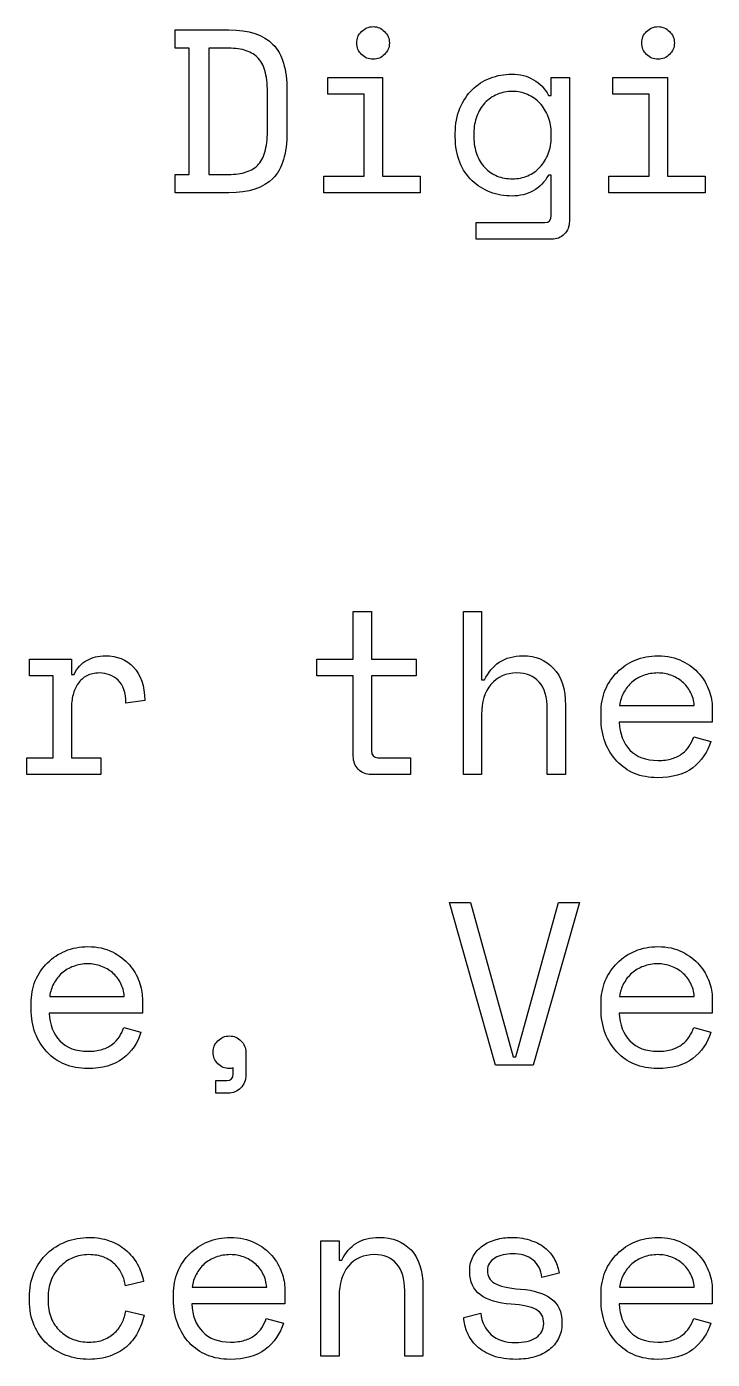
# Model space of a CAD drawing. Extents: x 0 to 841, y 0 to 662.
# Drawn here: x 115.21 to 127.67, y 609.96 to 634.2 of the extents above; entities that cross this region are included whole.
import ezdxf

# ---------------------------------------------------------------- set-up
doc = ezdxf.new("R2010")
doc.units = 0
doc.layers.get('0').update_dxf_attribs({"linetype": 'CONTINUOUS'})

msp = doc.modelspace()

# ---------------------------------------------------------------- linework, layer by layer
at = {"color": 7}
for points in [[(117.907792, 634.144311), (118.881459, 634.144311)], [(118.881459, 631.180978), (117.907792, 631.180978), (117.907792, 631.515412), (118.161792, 631.515412), (118.161792, 633.814111), (117.907792, 633.814111), (117.907792, 634.144311)], [(118.830659, 633.814111), (118.517392, 633.814111), (118.517392, 631.511178), (118.830659, 631.511178)], [(124.693819, 632.950511), (124.744619, 632.950511), (124.744619, 633.280711), (125.074819, 633.280711), (125.074819, 630.664512)], [(119.584192, 632.307045), (119.584192, 633.018245)], [(119.939792, 633.043645), (119.939792, 632.281645)], [(123.000486, 632.196978), (123.000486, 632.264711)], [(123.339152, 632.264711), (123.339152, 632.196978)], [(124.744619, 632.205445), (124.744619, 632.256245)], [(124.744619, 631.502712), (124.693819, 631.502712)], [(124.744619, 630.766112), (124.744619, 631.502712)], [(124.748852, 630.334312), (123.381486, 630.334312), (123.381486, 630.639112), (124.630319, 630.639112)], [(120.485889, 622.697381), (121.146289, 622.697381), (121.146289, 623.56098), (121.476489, 623.56098), (121.476489, 622.697381), (122.289289, 622.697381), (122.289289, 622.392581), (121.476489, 622.392581), (121.476489, 621.029448)], [(123.478852, 620.597648), (123.148652, 620.597648), (123.148652, 623.56098), (123.478852, 623.56098), (123.478852, 622.316381), (123.529652, 622.316381)], [(116.019729, 621.791448), (116.019729, 620.902448), (116.553129, 620.902448), (116.553129, 620.597648), (115.206929, 620.597648), (115.206929, 620.902448), (115.689529, 620.902448), (115.689529, 622.392581), (115.257729, 622.392581), (115.257729, 622.697381)], [(115.257729, 622.697381), (116.019729, 622.697381), (116.019729, 622.417981), (116.070529, 622.417981)], [(121.146289, 620.927848), (121.146289, 622.392581), (120.485889, 622.392581), (120.485889, 622.697381)], [(117.357462, 621.943847), (117.010329, 621.893048)], [(125.002852, 621.850714), (125.002852, 620.597648), (124.672652, 620.597648), (124.672652, 621.782981)], [(127.674085, 621.816848), (127.674085, 621.545914), (125.980752, 621.545914)], [(125.989218, 621.850714), (127.343885, 621.850714)], [(123.478852, 621.689848), (123.478852, 620.597648)], [(125.650552, 621.622114), (125.650552, 621.723714)], [(127.335418, 621.283448), (127.648685, 621.198781)], [(121.590789, 620.902448), (122.187689, 620.902448), (122.187689, 620.597648), (121.472255, 620.597648)], [(115.287362, 616.330449), (115.287362, 616.432049)], [(117.310895, 616.525182), (117.310895, 616.254249), (115.617562, 616.254249)], [(115.626029, 616.559049), (116.980695, 616.559049)], [(125.650552, 616.330449), (125.650552, 616.432049)], [(127.674085, 616.525182), (127.674085, 616.254249), (125.980752, 616.254249)], [(125.989218, 616.559049), (127.343885, 616.559049)], [(116.972229, 615.991782), (117.285495, 615.907116)], [(127.335418, 615.991782), (127.648685, 615.907116)], [(119.190492, 615.543049), (119.190492, 615.128183)], [(118.961892, 615.153583), (118.961892, 615.259416)], [(118.864526, 614.797983), (118.648626, 614.797983), (118.648626, 615.026583), (118.847592, 615.026583)], [(120.888056, 610.014317), (120.557856, 610.014317), (120.557856, 612.11405), (120.888056, 612.11405), (120.888056, 611.75845), (120.938856, 611.75845)], [(123.262952, 611.546784), (123.262952, 611.572184)], [(117.332062, 611.368984), (117.001862, 611.292784)], [(124.888552, 611.521384), (124.575285, 611.445184)], [(115.257729, 611.030317), (115.257729, 611.081117)], [(115.596396, 611.081117), (115.596396, 611.030317)], [(117.878159, 611.038784), (117.878159, 611.140384)], [(119.901692, 611.233517), (119.901692, 610.962584), (118.208359, 610.962584)], [(118.216826, 611.267384), (119.571492, 611.267384)], [(120.888056, 611.106517), (120.888056, 610.014317)], [(122.412055, 611.267384), (122.412055, 610.014317), (122.081855, 610.014317), (122.081855, 611.19965)], [(125.650552, 611.038784), (125.650552, 611.140384)], [(127.674085, 611.233517), (127.674085, 610.962584), (125.980752, 610.962584)], [(125.989218, 611.267384), (127.343885, 611.267384)], [(117.010329, 610.835584), (117.340529, 610.759384)], [(119.563025, 610.700117), (119.876292, 610.615451)], [(123.152886, 610.71705), (123.466152, 610.79325)], [(124.939352, 610.632384), (124.939352, 610.606984)], [(127.335418, 610.700117), (127.648685, 610.615451)]]:
    msp.add_lwpolyline(points, dxfattribs=at)
for points in [[(121.209789, 633.907244)], [(126.391385, 633.907244)], [(120.608656, 631.485778), (121.345256, 631.485778), (121.345256, 632.975911), (120.684856, 632.975911), (120.684856, 633.280711), (121.675455, 633.280711), (121.675455, 631.485778), (122.361255, 631.485778), (122.361255, 631.180978), (120.608656, 631.180978)], [(125.790252, 631.485778), (126.526851, 631.485778), (126.526851, 632.975911), (125.866452, 632.975911), (125.866452, 633.280711), (126.857051, 633.280711), (126.857051, 631.485778), (127.542851, 631.485778), (127.542851, 631.180978), (125.790252, 631.180978)], [(124.041885, 631.434978)], [(126.683485, 622.443381)], [(122.894652, 618.269315), (123.275652, 618.269315), (124.050352, 615.458383), (124.101152, 615.458383), (124.875852, 618.269315), (125.256852, 618.269315), (124.418652, 615.305983), (123.732852, 615.305983)], [(116.320295, 617.151715)], [(126.683485, 617.151715)], [(118.597826, 615.543049)], [(118.911092, 611.86005)], [(126.683485, 611.86005)], [(123.584686, 611.572184)]]:
    msp.add_lwpolyline(points, close=True, dxfattribs=at)
for points in [[(118.881459, 634.144311), (119.248348, 634.144311), (119.516459, 634.056822), (119.685792, 633.881844)], [(121.209789, 633.907244), (121.209789, 633.989089), (121.238011, 634.058233), (121.294456, 634.114678)], [(121.294456, 634.114678), (121.353722, 634.173944), (121.424278, 634.203578), (121.506122, 634.203578)], [(121.506122, 634.203578), (121.587967, 634.203578), (121.657111, 634.173944), (121.713555, 634.114678)], [(121.713555, 634.114678), (121.772822, 634.058233), (121.802455, 633.989089), (121.802455, 633.907244)], [(126.391385, 633.907244), (126.391385, 633.989089), (126.419607, 634.058233), (126.476052, 634.114678)], [(126.476052, 634.114678), (126.535318, 634.173944), (126.605874, 634.203578), (126.687718, 634.203578)], [(126.687718, 634.203578), (126.769563, 634.203578), (126.838707, 634.173944), (126.895151, 634.114678)], [(126.895151, 634.114678), (126.954418, 634.058233), (126.984051, 633.989089), (126.984051, 633.907244)], [(119.685792, 633.881844), (119.855125, 633.706867), (119.939792, 633.427467), (119.939792, 633.043645)], [(121.294456, 633.695578), (121.238011, 633.754844), (121.209789, 633.8254), (121.209789, 633.907244)], [(121.802455, 633.907244), (121.802455, 633.8254), (121.772822, 633.754844), (121.713555, 633.695578)], [(126.476052, 633.695578), (126.419607, 633.754844), (126.391385, 633.8254), (126.391385, 633.907244)], [(126.984051, 633.907244), (126.984051, 633.8254), (126.954418, 633.754844), (126.895151, 633.695578)], [(119.165092, 633.776011), (119.071959, 633.801411), (118.960481, 633.814111), (118.830659, 633.814111)], [(119.402159, 633.644778), (119.34007, 633.706867), (119.261048, 633.750611), (119.165092, 633.776011)], [(119.537625, 633.403478), (119.509403, 633.505078), (119.464248, 633.585511), (119.402159, 633.644778)], [(121.506122, 633.610911), (121.424278, 633.610911), (121.353722, 633.639133), (121.294456, 633.695578)], [(121.713555, 633.695578), (121.657111, 633.639133), (121.587967, 633.610911), (121.506122, 633.610911)], [(126.687718, 633.610911), (126.605874, 633.610911), (126.535318, 633.639133), (126.476052, 633.695578)], [(126.895151, 633.695578), (126.838707, 633.639133), (126.769563, 633.610911), (126.687718, 633.610911)], [(119.584192, 633.018245), (119.584192, 633.173467), (119.56867, 633.301878), (119.537625, 633.403478)], [(123.309519, 633.056345), (123.402652, 633.149478), (123.511308, 633.220033), (123.635486, 633.268011)], [(123.635486, 633.268011), (123.759663, 633.315989), (123.889486, 633.339978), (124.024952, 633.339978)], [(124.024952, 633.339978), (124.177352, 633.339978), (124.309997, 633.306111), (124.422885, 633.238378)], [(124.422885, 633.238378), (124.538596, 633.173467), (124.628908, 633.077511), (124.693819, 632.950511)], [(123.085152, 632.717678), (123.141597, 632.853145), (123.216386, 632.966033), (123.309519, 633.056345)], [(123.762486, 632.971678), (123.677819, 632.934989), (123.60303, 632.882778), (123.538119, 632.815045)], [(124.041885, 633.026711), (123.943108, 633.026711), (123.849974, 633.008367), (123.762486, 632.971678)], [(124.312819, 632.967445), (124.228152, 633.006956), (124.137841, 633.026711), (124.041885, 633.026711)], [(124.537185, 632.810811), (124.475096, 632.878545), (124.400308, 632.930756), (124.312819, 632.967445)], [(123.000486, 632.264711), (123.000486, 632.434045), (123.028708, 632.585034), (123.085152, 632.717678)], [(123.538119, 632.815045), (123.47603, 632.747311), (123.426641, 632.666878), (123.389952, 632.573745)], [(124.689585, 632.565278), (124.652896, 632.661234), (124.602096, 632.743078), (124.537185, 632.810811)], [(123.389952, 632.573745), (123.356086, 632.480611), (123.339152, 632.3776), (123.339152, 632.264711)], [(124.744619, 632.256245), (124.744619, 632.369134), (124.726274, 632.472145), (124.689585, 632.565278)], [(119.537625, 631.921811), (119.56867, 632.023411), (119.584192, 632.151823), (119.584192, 632.307045)], [(119.939792, 632.281645), (119.939792, 631.897823), (119.855125, 631.618423), (119.685792, 631.443445)], [(123.080919, 631.735545), (123.027297, 631.871012), (123.000486, 632.024823), (123.000486, 632.196978)], [(123.339152, 632.196978), (123.339152, 632.078445), (123.356086, 631.972611), (123.389952, 631.879478)], [(124.689585, 631.887945), (124.726274, 631.9839), (124.744619, 632.089734), (124.744619, 632.205445)], [(119.402159, 631.676278), (119.464248, 631.738367), (119.509403, 631.820212), (119.537625, 631.921811)], [(119.165092, 631.549278), (119.261048, 631.574678), (119.34007, 631.617012), (119.402159, 631.676278)], [(123.305286, 631.401112), (123.212152, 631.491423), (123.137364, 631.6029), (123.080919, 631.735545)], [(123.389952, 631.879478), (123.426641, 631.786345), (123.47603, 631.705912), (123.538119, 631.638178)], [(124.537185, 631.646645), (124.602096, 631.714378), (124.652896, 631.794812), (124.689585, 631.887945)], [(118.830659, 631.511178), (118.960481, 631.511178), (119.071959, 631.523878), (119.165092, 631.549278)], [(119.685792, 631.443445), (119.516459, 631.268467), (119.248348, 631.180978), (118.881459, 631.180978)], [(123.538119, 631.638178), (123.60303, 631.573267), (123.677819, 631.522467), (123.762486, 631.485778)], [(123.762486, 631.485778), (123.847152, 631.451912), (123.940286, 631.434978), (124.041885, 631.434978)], [(124.041885, 631.434978), (124.140663, 631.434978), (124.232385, 631.453323), (124.317052, 631.490012)], [(124.317052, 631.490012), (124.401719, 631.5267), (124.475096, 631.578912), (124.537185, 631.646645)], [(124.693819, 631.502712), (124.626085, 631.375712), (124.532952, 631.279756), (124.414419, 631.214845)], [(123.635486, 631.193678), (123.511308, 631.241656), (123.401241, 631.310801), (123.305286, 631.401112)], [(124.033419, 631.121712), (123.892308, 631.121712), (123.759663, 631.145701), (123.635486, 631.193678)], [(124.414419, 631.214845), (124.298708, 631.152756), (124.171708, 631.121712), (124.033419, 631.121712)], [(124.630319, 630.639112), (124.706519, 630.639112), (124.744619, 630.681445), (124.744619, 630.766112)], [(125.074819, 630.664512), (125.074819, 630.568556), (125.043774, 630.489534), (124.981685, 630.427445)], [(124.981685, 630.427445), (124.922419, 630.365356), (124.844808, 630.334312), (124.748852, 630.334312)], [(116.299129, 622.671981), (116.397907, 622.728425), (116.510795, 622.756647), (116.637795, 622.756647)], [(116.637795, 622.756647), (116.849462, 622.756647), (117.020206, 622.687503), (117.150029, 622.549214)], [(123.800586, 622.638114), (123.919119, 622.717136), (124.063052, 622.756647), (124.232385, 622.756647)], [(124.232385, 622.756647), (124.460985, 622.756647), (124.645841, 622.680447), (124.786952, 622.528047)], [(126.272852, 622.676214), (126.399852, 622.729836), (126.536729, 622.756647), (126.683485, 622.756647)], [(126.683485, 622.756647), (126.85564, 622.756647), (127.003807, 622.724192), (127.127985, 622.659281)], [(116.070529, 622.417981), (116.124151, 622.533692), (116.200351, 622.618358), (116.299129, 622.671981)], [(117.150029, 622.549214), (117.279851, 622.410925), (117.348995, 622.209136), (117.357462, 621.943847)], [(123.529652, 622.316381), (123.594563, 622.451847), (123.684874, 622.559092), (123.800586, 622.638114)], [(124.786952, 622.528047), (124.930885, 622.37847), (125.002852, 622.152692), (125.002852, 621.850714)], [(125.726752, 622.134347), (125.780374, 622.261347), (125.853752, 622.370003), (125.946885, 622.460314)], [(125.946885, 622.460314), (126.040018, 622.553447), (126.148674, 622.625414), (126.272852, 622.676214)], [(127.127985, 622.659281), (127.254985, 622.597192), (127.357996, 622.519581), (127.437018, 622.426447)], [(116.142496, 622.252881), (116.100162, 622.193614), (116.069118, 622.12447), (116.049362, 622.045447)], [(116.299129, 622.392581), (116.23704, 622.358714), (116.184829, 622.312147), (116.142496, 622.252881)], [(116.527729, 622.443381), (116.44024, 622.443381), (116.36404, 622.426447), (116.299129, 622.392581)], [(116.870629, 622.312147), (116.777495, 622.399636), (116.663195, 622.443381), (116.527729, 622.443381)], [(117.010329, 621.893048), (117.010329, 622.087781), (116.963762, 622.227481), (116.870629, 622.312147)], [(123.648186, 622.235947), (123.535297, 622.100481), (123.478852, 621.918447), (123.478852, 621.689848)], [(124.122319, 622.443381), (123.921941, 622.443381), (123.763897, 622.374236), (123.648186, 622.235947)], [(124.524485, 622.278281), (124.425708, 622.388347), (124.291652, 622.443381), (124.122319, 622.443381)], [(124.672652, 621.782981), (124.672652, 622.003114), (124.623263, 622.168214), (124.524485, 622.278281)], [(126.209352, 622.274047), (126.150085, 622.220425), (126.100696, 622.156925), (126.061185, 622.083547)], [(126.421018, 622.396814), (126.341996, 622.368592), (126.27144, 622.32767), (126.209352, 622.274047)], [(126.683485, 622.443381), (126.590351, 622.443381), (126.502863, 622.427858), (126.421018, 622.396814)], [(126.920551, 622.401047), (126.844351, 622.42927), (126.765329, 622.443381), (126.683485, 622.443381)], [(127.127985, 622.282514), (127.068718, 622.333314), (126.999574, 622.372825), (126.920551, 622.401047)], [(127.276151, 622.096247), (127.239462, 622.169625), (127.190074, 622.231714), (127.127985, 622.282514)], [(127.437018, 622.426447), (127.518862, 622.333314), (127.578129, 622.231714), (127.614818, 622.121647)], [(116.049362, 622.045447), (116.029607, 621.966425), (116.019729, 621.881759), (116.019729, 621.791448)], [(125.650552, 621.723714), (125.650552, 621.87047), (125.675952, 622.007347), (125.726752, 622.134347)], [(126.061185, 622.083547), (126.024496, 622.012992), (126.000507, 621.935381), (125.989218, 621.850714)], [(127.343885, 621.850714), (127.33824, 621.941025), (127.315662, 622.02287), (127.276151, 622.096247)], [(127.614818, 622.121647), (127.654329, 622.011581), (127.674085, 621.909981), (127.674085, 621.816848)], [(125.726752, 621.181848), (125.675952, 621.314492), (125.650552, 621.461248), (125.650552, 621.622114)], [(125.980752, 621.545914), (125.989218, 621.33707), (126.054129, 621.169148), (126.175485, 621.042148)], [(127.254985, 621.114114), (127.288851, 621.167737), (127.315662, 621.224181), (127.335418, 621.283448)], [(121.476489, 621.029448), (121.476489, 620.944781), (121.514589, 620.902448), (121.590789, 620.902448)], [(125.938418, 620.838948), (125.848107, 620.934903), (125.777552, 621.049203), (125.726752, 621.181848)], [(126.175485, 621.042148), (126.29684, 620.915148), (126.466174, 620.851648), (126.683485, 620.851648)], [(127.127985, 620.978648), (127.181607, 621.018159), (127.22394, 621.063314), (127.254985, 621.114114)], [(127.648685, 621.198781), (127.589418, 621.004048), (127.479351, 620.844592), (127.318485, 620.720414)], [(121.235189, 620.690781), (121.175922, 620.75287), (121.146289, 620.831892), (121.146289, 620.927848)], [(126.260152, 620.614581), (126.135974, 620.668203), (126.028729, 620.742992), (125.938418, 620.838948)], [(126.683485, 620.851648), (126.782263, 620.851648), (126.86834, 620.862937), (126.941718, 620.885514)], [(126.941718, 620.885514), (127.015096, 620.908092), (127.077185, 620.939137), (127.127985, 620.978648)], [(121.472255, 620.597648), (121.3763, 620.597648), (121.297278, 620.628692), (121.235189, 620.690781)], [(126.675018, 620.538381), (126.52544, 620.538381), (126.387152, 620.563781), (126.260152, 620.614581)], [(127.318485, 620.720414), (127.16044, 620.599059), (126.945951, 620.538381), (126.675018, 620.538381)], [(115.583696, 617.168649), (115.676829, 617.261782), (115.785485, 617.333749), (115.909662, 617.384549)], [(115.909662, 617.384549), (116.036662, 617.438171), (116.17354, 617.464982), (116.320295, 617.464982)], [(116.320295, 617.464982), (116.492451, 617.464982), (116.640618, 617.432526), (116.764795, 617.367615)], [(116.764795, 617.367615), (116.891795, 617.305527), (116.994806, 617.227915), (117.073829, 617.134782)], [(125.946885, 617.168649), (126.040018, 617.261782), (126.148674, 617.333749), (126.272852, 617.384549)], [(126.272852, 617.384549), (126.399852, 617.438171), (126.536729, 617.464982), (126.683485, 617.464982)], [(126.683485, 617.464982), (126.85564, 617.464982), (127.003807, 617.432526), (127.127985, 617.367615)], [(127.127985, 617.367615), (127.254985, 617.305527), (127.357996, 617.227915), (127.437018, 617.134782)], [(115.363562, 616.842682), (115.417185, 616.969682), (115.490562, 617.078338), (115.583696, 617.168649)], [(116.320295, 617.151715), (116.227162, 617.151715), (116.139673, 617.136193), (116.057829, 617.105149)], [(116.557362, 617.109382), (116.481162, 617.137604), (116.40214, 617.151715), (116.320295, 617.151715)], [(117.073829, 617.134782), (117.155673, 617.041649), (117.21494, 616.940049), (117.251629, 616.829982)], [(125.726752, 616.842682), (125.780374, 616.969682), (125.853752, 617.078338), (125.946885, 617.168649)], [(126.683485, 617.151715), (126.590351, 617.151715), (126.502863, 617.136193), (126.421018, 617.105149)], [(126.920551, 617.109382), (126.844351, 617.137604), (126.765329, 617.151715), (126.683485, 617.151715)], [(127.437018, 617.134782), (127.518862, 617.041649), (127.578129, 616.940049), (127.614818, 616.829982)], [(115.846162, 616.982382), (115.786896, 616.92876), (115.737507, 616.86526), (115.697996, 616.791882)], [(116.057829, 617.105149), (115.978807, 617.076927), (115.908251, 617.036004), (115.846162, 616.982382)], [(116.764795, 616.990849), (116.705529, 617.041649), (116.636384, 617.08116), (116.557362, 617.109382)], [(116.912962, 616.804582), (116.876273, 616.87796), (116.826884, 616.940049), (116.764795, 616.990849)], [(126.209352, 616.982382), (126.150085, 616.92876), (126.100696, 616.86526), (126.061185, 616.791882)], [(126.421018, 617.105149), (126.341996, 617.076927), (126.27144, 617.036004), (126.209352, 616.982382)], [(127.127985, 616.990849), (127.068718, 617.041649), (126.999574, 617.08116), (126.920551, 617.109382)], [(127.276151, 616.804582), (127.239462, 616.87796), (127.190074, 616.940049), (127.127985, 616.990849)], [(115.287362, 616.432049), (115.287362, 616.578804), (115.312762, 616.715682), (115.363562, 616.842682)], [(115.697996, 616.791882), (115.661307, 616.721327), (115.637318, 616.643716), (115.626029, 616.559049)], [(116.980695, 616.559049), (116.975051, 616.64936), (116.952473, 616.731204), (116.912962, 616.804582)], [(117.251629, 616.829982), (117.29114, 616.719916), (117.310895, 616.618316), (117.310895, 616.525182)], [(125.650552, 616.432049), (125.650552, 616.578804), (125.675952, 616.715682), (125.726752, 616.842682)], [(126.061185, 616.791882), (126.024496, 616.721327), (126.000507, 616.643716), (125.989218, 616.559049)], [(127.343885, 616.559049), (127.33824, 616.64936), (127.315662, 616.731204), (127.276151, 616.804582)], [(127.614818, 616.829982), (127.654329, 616.719916), (127.674085, 616.618316), (127.674085, 616.525182)], [(115.363562, 615.890182), (115.312762, 616.022827), (115.287362, 616.169582), (115.287362, 616.330449)], [(115.617562, 616.254249), (115.626029, 616.045405), (115.69094, 615.877482), (115.812296, 615.750482)], [(125.726752, 615.890182), (125.675952, 616.022827), (125.650552, 616.169582), (125.650552, 616.330449)], [(125.980752, 616.254249), (125.989218, 616.045405), (126.054129, 615.877482), (126.175485, 615.750482)], [(116.891795, 615.822449), (116.925662, 615.876071), (116.952473, 615.932516), (116.972229, 615.991782)], [(127.254985, 615.822449), (127.288851, 615.876071), (127.315662, 615.932516), (127.335418, 615.991782)], [(115.575229, 615.547283), (115.484918, 615.643238), (115.414362, 615.757538), (115.363562, 615.890182)], [(115.812296, 615.750482), (115.933651, 615.623483), (116.102984, 615.559983), (116.320295, 615.559983)], [(116.578529, 615.593849), (116.651907, 615.616427), (116.713995, 615.647471), (116.764795, 615.686982)], [(116.764795, 615.686982), (116.818418, 615.726494), (116.860751, 615.771649), (116.891795, 615.822449)], [(117.285495, 615.907116), (117.226229, 615.712382), (117.116162, 615.552927), (116.955295, 615.428749)], [(118.597826, 615.543049), (118.597826, 615.624894), (118.626048, 615.694038), (118.682492, 615.750482)], [(118.682492, 615.750482), (118.741759, 615.809749), (118.812314, 615.839382), (118.894159, 615.839382)], [(118.894159, 615.839382), (118.976003, 615.839382), (119.045148, 615.809749), (119.101592, 615.750482)], [(119.101592, 615.750482), (119.160859, 615.694038), (119.190492, 615.624894), (119.190492, 615.543049)], [(125.938418, 615.547283), (125.848107, 615.643238), (125.777552, 615.757538), (125.726752, 615.890182)], [(126.175485, 615.750482), (126.29684, 615.623483), (126.466174, 615.559983), (126.683485, 615.559983)], [(126.941718, 615.593849), (127.015096, 615.616427), (127.077185, 615.647471), (127.127985, 615.686982)], [(127.127985, 615.686982), (127.181607, 615.726494), (127.22394, 615.771649), (127.254985, 615.822449)], [(127.648685, 615.907116), (127.589418, 615.712382), (127.479351, 615.552927), (127.318485, 615.428749)], [(115.896962, 615.322916), (115.772785, 615.376538), (115.66554, 615.451327), (115.575229, 615.547283)], [(116.955295, 615.428749), (116.797251, 615.307394), (116.582762, 615.246716), (116.311829, 615.246716)], [(116.320295, 615.559983), (116.419073, 615.559983), (116.505151, 615.571271), (116.578529, 615.593849)], [(118.682492, 615.331383), (118.626048, 615.390649), (118.597826, 615.461205), (118.597826, 615.543049)], [(126.260152, 615.322916), (126.135974, 615.376538), (126.028729, 615.451327), (125.938418, 615.547283)], [(127.318485, 615.428749), (127.16044, 615.307394), (126.945951, 615.246716), (126.675018, 615.246716)], [(126.683485, 615.559983), (126.782263, 615.559983), (126.86834, 615.571271), (126.941718, 615.593849)], [(116.311829, 615.246716), (116.162251, 615.246716), (116.023962, 615.272116), (115.896962, 615.322916)], [(118.889925, 615.246716), (118.810903, 615.246716), (118.741759, 615.274938), (118.682492, 615.331383)], [(118.961892, 615.259416), (118.939314, 615.250949), (118.915325, 615.246716), (118.889925, 615.246716)], [(126.675018, 615.246716), (126.52544, 615.246716), (126.387152, 615.272116), (126.260152, 615.322916)], [(118.847592, 615.026583), (118.923792, 615.026583), (118.961892, 615.068916), (118.961892, 615.153583)], [(119.190492, 615.128183), (119.190492, 615.032227), (119.159448, 614.953205), (119.097359, 614.891116)], [(119.097359, 614.891116), (119.038092, 614.829027), (118.960481, 614.797983), (118.864526, 614.797983)], [(115.579462, 611.881217), (115.67824, 611.97435), (115.79254, 612.046317), (115.922362, 612.097117)], [(115.922362, 612.097117), (116.055007, 612.147917), (116.194707, 612.173317), (116.341462, 612.173317)], [(116.341462, 612.173317), (116.474107, 612.173317), (116.596873, 612.153561), (116.709762, 612.11405)], [(116.709762, 612.11405), (116.822651, 612.074539), (116.921429, 612.018095), (117.006095, 611.944717)], [(118.174492, 611.876984), (118.267626, 611.970117), (118.376281, 612.042083), (118.500459, 612.092883)], [(118.500459, 612.092883), (118.627459, 612.146506), (118.764337, 612.173317), (118.911092, 612.173317)], [(118.911092, 612.173317), (119.083248, 612.173317), (119.231414, 612.140861), (119.355592, 612.07595)], [(119.355592, 612.07595), (119.482592, 612.013861), (119.585603, 611.93625), (119.664625, 611.843117)], [(120.938856, 611.75845), (121.068678, 612.035028), (121.294456, 612.173317), (121.616189, 612.173317)], [(121.616189, 612.173317), (121.8589, 612.173317), (122.052222, 612.097117), (122.196155, 611.944717)], [(123.495786, 612.020917), (123.569163, 612.071717), (123.651008, 612.109817), (123.741319, 612.135217)], [(123.741319, 612.135217), (123.83163, 612.160617), (123.926174, 612.173317), (124.024952, 612.173317)], [(124.024952, 612.173317), (124.163241, 612.173317), (124.284597, 612.153561), (124.389019, 612.11405)], [(124.389019, 612.11405), (124.493441, 612.077361), (124.58093, 612.027972), (124.651485, 611.965883)], [(125.946885, 611.876984), (126.040018, 611.970117), (126.148674, 612.042083), (126.272852, 612.092883)], [(126.272852, 612.092883), (126.399852, 612.146506), (126.536729, 612.173317), (126.683485, 612.173317)], [(126.683485, 612.173317), (126.85564, 612.173317), (127.003807, 612.140861), (127.127985, 612.07595)], [(127.127985, 612.07595), (127.254985, 612.013861), (127.357996, 611.93625), (127.437018, 611.843117)], [(115.342396, 611.538317), (115.401662, 611.673784), (115.480685, 611.788084), (115.579462, 611.881217)], [(116.045129, 611.800784), (115.95764, 611.764095), (115.880029, 611.710472), (115.812296, 611.639917)], [(116.332995, 611.86005), (116.231396, 611.86005), (116.13544, 611.840295), (116.045129, 611.800784)], [(116.608162, 611.813484), (116.52914, 611.844528), (116.437418, 611.86005), (116.332995, 611.86005)], [(116.807129, 611.686484), (116.753506, 611.740106), (116.687184, 611.782439), (116.608162, 611.813484)], [(117.006095, 611.944717), (117.093584, 611.874161), (117.16414, 611.789495), (117.217762, 611.690717)], [(117.954359, 611.551017), (118.007981, 611.678017), (118.081359, 611.786672), (118.174492, 611.876984)], [(118.648626, 611.813484), (118.569603, 611.785261), (118.499048, 611.744339), (118.436959, 611.690717)], [(118.911092, 611.86005), (118.817959, 611.86005), (118.73047, 611.844528), (118.648626, 611.813484)], [(119.148159, 611.817717), (119.071959, 611.845939), (118.992937, 611.86005), (118.911092, 611.86005)], [(119.355592, 611.699184), (119.296325, 611.749984), (119.227181, 611.789495), (119.148159, 611.817717)], [(119.664625, 611.843117), (119.74647, 611.749984), (119.805736, 611.648384), (119.842425, 611.538317)], [(121.531522, 611.86005), (121.331144, 611.86005), (121.1731, 611.790906), (121.057389, 611.652617)], [(121.933689, 611.69495), (121.834911, 611.805017), (121.700855, 611.86005), (121.531522, 611.86005)], [(122.196155, 611.944717), (122.340089, 611.795139), (122.412055, 611.569361), (122.412055, 611.267384)], [(123.262952, 611.572184), (123.262952, 611.670961), (123.284119, 611.757039), (123.326452, 611.830417)], [(123.326452, 611.830417), (123.368786, 611.906617), (123.42523, 611.970117), (123.495786, 612.020917)], [(123.724386, 611.800784), (123.682052, 611.775384), (123.648186, 611.742928), (123.622786, 611.703417)], [(123.868319, 611.855817), (123.814697, 611.844528), (123.766719, 611.826184), (123.724386, 611.800784)], [(124.041885, 611.876984), (123.982619, 611.876984), (123.924763, 611.869928), (123.868319, 611.855817)], [(124.410185, 611.762684), (124.317052, 611.838884), (124.194285, 611.876984), (124.041885, 611.876984)], [(124.651485, 611.965883), (124.722041, 611.906617), (124.775663, 611.837472), (124.812352, 611.75845)], [(125.726752, 611.551017), (125.780374, 611.678017), (125.853752, 611.786672), (125.946885, 611.876984)], [(126.421018, 611.813484), (126.341996, 611.785261), (126.27144, 611.744339), (126.209352, 611.690717)], [(126.683485, 611.86005), (126.590351, 611.86005), (126.502863, 611.844528), (126.421018, 611.813484)], [(126.920551, 611.817717), (126.844351, 611.845939), (126.765329, 611.86005), (126.683485, 611.86005)], [(127.127985, 611.699184), (127.068718, 611.749984), (126.999574, 611.789495), (126.920551, 611.817717)], [(127.437018, 611.843117), (127.518862, 611.749984), (127.578129, 611.648384), (127.614818, 611.538317)], [(115.812296, 611.639917), (115.744562, 611.572184), (115.69094, 611.490339), (115.651429, 611.394384)], [(116.938362, 611.50445), (116.907318, 611.575006), (116.863573, 611.635684), (116.807129, 611.686484)], [(117.217762, 611.690717), (117.274206, 611.591939), (117.312306, 611.484695), (117.332062, 611.368984)], [(117.878159, 611.140384), (117.878159, 611.287139), (117.903559, 611.424017), (117.954359, 611.551017)], [(118.436959, 611.690717), (118.377692, 611.637095), (118.328303, 611.573595), (118.288792, 611.500217)], [(119.503759, 611.512917), (119.46707, 611.586295), (119.417681, 611.648384), (119.355592, 611.699184)], [(121.057389, 611.652617), (120.9445, 611.51715), (120.888056, 611.335117), (120.888056, 611.106517)], [(122.081855, 611.19965), (122.081855, 611.419784), (122.032466, 611.584884), (121.933689, 611.69495)], [(123.622786, 611.703417), (123.597386, 611.666728), (123.584686, 611.622984), (123.584686, 611.572184)], [(123.584686, 611.572184), (123.584686, 611.470584), (123.627019, 611.392973), (123.711686, 611.33935)], [(124.575285, 611.445184), (124.561174, 611.58065), (124.506141, 611.686484), (124.410185, 611.762684)], [(124.812352, 611.75845), (124.851863, 611.679428), (124.877263, 611.600406), (124.888552, 611.521384)], [(125.650552, 611.140384), (125.650552, 611.287139), (125.675952, 611.424017), (125.726752, 611.551017)], [(126.209352, 611.690717), (126.150085, 611.637095), (126.100696, 611.573595), (126.061185, 611.500217)], [(127.276151, 611.512917), (127.239462, 611.586295), (127.190074, 611.648384), (127.127985, 611.699184)], [(115.257729, 611.081117), (115.257729, 611.25045), (115.285951, 611.40285), (115.342396, 611.538317)], [(115.651429, 611.394384), (115.61474, 611.298428), (115.596396, 611.194006), (115.596396, 611.081117)], [(117.001862, 611.292784), (116.993395, 611.366161), (116.972229, 611.436717), (116.938362, 611.50445)], [(118.288792, 611.500217), (118.252103, 611.429661), (118.228115, 611.35205), (118.216826, 611.267384)], [(119.571492, 611.267384), (119.565848, 611.357695), (119.54327, 611.439539), (119.503759, 611.512917)], [(119.842425, 611.538317), (119.881936, 611.42825), (119.901692, 611.32665), (119.901692, 611.233517)], [(123.457686, 611.127684), (123.327863, 611.223639), (123.262952, 611.363339), (123.262952, 611.546784)], [(123.711686, 611.33935), (123.799174, 611.285728), (123.957219, 611.25045), (124.185819, 611.233517)], [(126.061185, 611.500217), (126.024496, 611.429661), (126.000507, 611.35205), (125.989218, 611.267384)], [(127.343885, 611.267384), (127.33824, 611.357695), (127.315662, 611.439539), (127.276151, 611.512917)], [(127.614818, 611.538317), (127.654329, 611.42825), (127.674085, 611.32665), (127.674085, 611.233517)], [(124.016486, 610.95835), (123.773774, 610.975284), (123.587508, 611.031728), (123.457686, 611.127684)], [(124.185819, 611.233517), (124.431352, 611.213761), (124.617619, 611.154495), (124.744619, 611.055717)], [(115.342396, 610.573117), (115.285951, 610.705762), (115.257729, 610.858162), (115.257729, 611.030317)], [(115.596396, 611.030317), (115.596396, 610.911784), (115.61474, 610.804539), (115.651429, 610.708584)], [(116.942595, 610.623917), (116.976462, 610.69165), (116.99904, 610.762206), (117.010329, 610.835584)], [(117.954359, 610.598517), (117.903559, 610.731162), (117.878159, 610.877917), (117.878159, 611.038784)], [(118.208359, 610.962584), (118.216826, 610.753739), (118.281737, 610.585817), (118.403092, 610.458817)], [(124.469452, 610.860984), (124.376319, 610.911784), (124.22533, 610.944239), (124.016486, 610.95835)], [(124.609152, 610.606984), (124.609152, 610.725517), (124.562585, 610.810184), (124.469452, 610.860984)], [(124.744619, 611.055717), (124.874441, 610.959762), (124.939352, 610.81865), (124.939352, 610.632384)], [(125.726752, 610.598517), (125.675952, 610.731162), (125.650552, 610.877917), (125.650552, 611.038784)], [(125.980752, 610.962584), (125.989218, 610.753739), (126.054129, 610.585817), (126.175485, 610.458817)], [(115.651429, 610.708584), (115.69094, 610.615451), (115.744562, 610.536428), (115.812296, 610.471517)], [(116.811362, 610.441884), (116.867806, 610.495506), (116.911551, 610.556184), (116.942595, 610.623917)], [(117.340529, 610.759384), (117.317951, 610.643673), (117.27844, 610.536428), (117.221995, 610.437651)], [(118.166026, 610.255617), (118.075715, 610.351573), (118.005159, 610.465873), (117.954359, 610.598517)], [(119.482592, 610.530784), (119.516459, 610.584406), (119.54327, 610.640851), (119.563025, 610.700117)], [(119.876292, 610.615451), (119.817025, 610.420717), (119.706959, 610.261262), (119.546092, 610.137084)], [(123.220619, 610.437651), (123.181108, 610.530784), (123.15853, 610.623917), (123.152886, 610.71705)], [(123.466152, 610.79325), (123.480263, 610.632384), (123.542352, 610.502562), (123.652419, 610.403784)], [(124.465219, 610.348751), (124.561174, 610.410839), (124.609152, 610.496917), (124.609152, 610.606984)], [(124.939352, 610.606984), (124.939352, 610.505384), (124.918185, 610.413662), (124.875852, 610.331817)], [(125.938418, 610.255617), (125.848107, 610.351573), (125.777552, 610.465873), (125.726752, 610.598517)], [(127.254985, 610.530784), (127.288851, 610.584406), (127.315662, 610.640851), (127.335418, 610.700117)], [(127.648685, 610.615451), (127.589418, 610.420717), (127.479351, 610.261262), (127.318485, 610.137084)], [(115.579462, 610.234451), (115.480685, 610.327584), (115.401662, 610.440473), (115.342396, 610.573117)], [(115.812296, 610.471517), (115.880029, 610.406606), (115.959051, 610.355806), (116.049362, 610.319117)], [(116.612395, 610.314884), (116.691418, 610.348751), (116.75774, 610.391084), (116.811362, 610.441884)], [(117.221995, 610.437651), (117.168373, 610.338873), (117.099229, 610.252795), (117.014562, 610.179417)], [(118.403092, 610.458817), (118.524448, 610.331817), (118.693781, 610.268317), (118.911092, 610.268317)], [(119.169325, 610.302184), (119.242703, 610.324762), (119.304792, 610.355806), (119.355592, 610.395317)], [(119.355592, 610.395317), (119.409214, 610.434828), (119.451548, 610.479984), (119.482592, 610.530784)], [(123.394186, 610.192117), (123.317986, 610.265495), (123.26013, 610.347339), (123.220619, 610.437651)], [(123.652419, 610.403784), (123.762486, 610.307828), (123.909241, 610.259851), (124.092685, 610.259851)], [(124.092685, 610.259851), (124.247908, 610.259851), (124.372085, 610.289484), (124.465219, 610.348751)], [(126.175485, 610.458817), (126.29684, 610.331817), (126.466174, 610.268317), (126.683485, 610.268317)], [(126.941718, 610.302184), (127.015096, 610.324762), (127.077185, 610.355806), (127.127985, 610.395317)], [(127.127985, 610.395317), (127.181607, 610.434828), (127.22394, 610.479984), (127.254985, 610.530784)], [(115.922362, 610.027017), (115.79254, 610.074995), (115.67824, 610.14414), (115.579462, 610.234451)], [(116.049362, 610.319117), (116.139673, 610.285251), (116.23704, 610.268317), (116.341462, 610.268317)], [(116.341462, 610.268317), (116.445884, 610.268317), (116.536195, 610.283839), (116.612395, 610.314884)], [(117.014562, 610.179417), (116.929895, 610.108862), (116.831118, 610.053828), (116.718229, 610.014317)], [(118.487759, 610.031251), (118.363581, 610.084873), (118.256337, 610.159662), (118.166026, 610.255617)], [(119.546092, 610.137084), (119.388048, 610.015728), (119.173559, 609.955051), (118.902625, 609.955051)], [(118.911092, 610.268317), (119.00987, 610.268317), (119.095948, 610.279606), (119.169325, 610.302184)], [(123.686286, 610.018551), (123.570575, 610.063706), (123.473208, 610.121562), (123.394186, 610.192117)], [(124.706519, 610.128617), (124.635963, 610.072173), (124.548474, 610.02984), (124.444052, 610.001617)], [(124.875852, 610.331817), (124.836341, 610.252795), (124.779896, 610.185062), (124.706519, 610.128617)], [(126.260152, 610.031251), (126.135974, 610.084873), (126.028729, 610.159662), (125.938418, 610.255617)], [(127.318485, 610.137084), (127.16044, 610.015728), (126.945951, 609.955051), (126.675018, 609.955051)], [(126.683485, 610.268317), (126.782263, 610.268317), (126.86834, 610.279606), (126.941718, 610.302184)], [(116.341462, 609.955051), (116.194707, 609.955051), (116.055007, 609.97904), (115.922362, 610.027017)], [(116.718229, 610.014317), (116.60534, 609.974806), (116.479751, 609.955051), (116.341462, 609.955051)], [(118.902625, 609.955051), (118.753048, 609.955051), (118.614759, 609.980451), (118.487759, 610.031251)], [(124.109619, 609.955051), (123.94593, 609.955051), (123.804819, 609.976217), (123.686286, 610.018551)], [(124.444052, 610.001617), (124.342452, 609.970573), (124.230974, 609.955051), (124.109619, 609.955051)], [(126.675018, 609.955051), (126.52544, 609.955051), (126.387152, 609.980451), (126.260152, 610.031251)]]:
    msp.add_open_spline(points, degree=3, dxfattribs=at)

doc.saveas('drawing.dxf')
